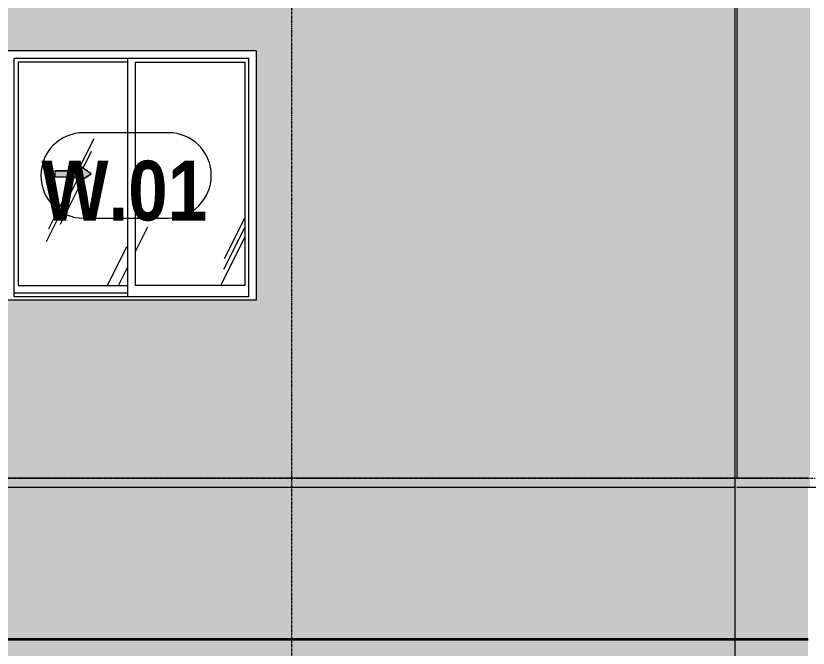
# Model space of a CAD drawing. Header units: millimetres. Extents: x -134153 to 99383, y -5233 to 35400.
# Drawn here: x -50403 to -45953, y 4645 to 8197 of the extents above; entities that cross this region are included whole.
import ezdxf

# ---------------------------------------------------------------- set-up
doc = ezdxf.new("R2010")
doc.units = ezdxf.units.MM
for name, pattern in [('1 NÉT CALL OUT', [6, 3, -3]), ('Centre', [31.75, 6.35, -4.7625, 15.875, -4.7625]), ('Grid Line', [22.225, 12.7, -3.175, 3.175, -3.175])]:
    doc.linetypes.add(name, pattern=pattern)
for name, color, linetype, lineweight in [('A-DETL-GENF', 92, 'Continuous', 9), ('A-DETL-GENF-1', 92, '1 NÉT CALL OUT', 9), ('A-FLOR-LEVL-2', 51, 'Centre', 9), ('A-GLAZ', 151, 'Continuous', 9), ('A-GLAZ-3', 7, '1 NÉT CALL OUT', 9), ('A-GLAZ-IDEN', 152, 'Continuous', 9), ('A-WALL', 113, 'Continuous', 9), ('A-WALL-PATT-2', 111, 'Continuous', 5), ('I-WALL', 2, 'Continuous', 9), ('S-GRID-1', 1, 'Grid Line', 9)]:
    doc.layers.add(name, color=color, linetype=linetype, lineweight=lineweight)
doc.styles.add('Arial_B_1', font='arialbd_0.ttf', dxfattribs={"width": 0.85, "height": 336})
pattern_1 = [(63.435, (-79954.8, 1311.3), (-0.002, 1625.6), [567.96, -3066.99]), (63.435, (-81580.4, 1311.3), (-0.002, 1625.6), [567.96, -3066.99]), (63.435, (-79176.65, 1625.35), (-0.002, 1625.6), [567.96, -3066.99]), (63.435, (-80802.25, 1625.35), (-0.002, 1625.6), [567.96, -3066.99]), (63.435, (-79294.4, 1514.5), (-0.002, 1625.6), [567.96, -3066.99]), (63.435, (-80920, 1514.5), (-0.002, 1625.6), [567.96, -3066.99]), (63.435, (-79414.5, 2149.4), (-0.002, 1625.6), [276.055, -3358.896]), (63.435, (-81040.1, 2149.4), (-0.002, 1625.6), [276.055, -3358.896]), (63.435, (-79493, 2051.15), (-0.002, 1625.6), [567.96, -3066.99]), (63.435, (-81118.6, 2051.15), (-0.002, 1625.6), [567.96, -3066.99]), (63.435, (-79479.15, 2121.7), (-0.002, 1625.6), [567.96, -3066.99]), (63.435, (-81104.76, 2121.7), (-0.002, 1625.6), [567.96, -3066.99]), (63.435, (-80135, 1812.2), (-0.002, 1625.6), [567.96, -3066.99]), (63.435, (-81760.6, 1812.2), (-0.002, 1625.6), [567.96, -3066.99]), (63.435, (-80121.15, 1895.35), (-0.002, 1625.6), [567.96, -3066.99]), (63.435, (-81746.75, 1895.35), (-0.002, 1625.6), [567.96, -3066.99]), (63.435, (-80117.4, 1955.3), (-0.002, 1625.6), [567.96, -3066.99]), (63.435, (-81743, 1955.3), (-0.002, 1625.6), [567.96, -3066.99])]

# ---------------------------------------------------------------- blocks, each defined once
blk = doc.blocks.new('1_FAMILY RVT - W01-WxH 1400x1400xmm-V42-TKCS_MẶT ĐỨNG HƯỚNG BẮC')
at = {"layer": 'A-DETL-GENF-1'}
blk.add_hatch(color=256, dxfattribs=at).paths.add_polyline_path([(-50048, 7262.1), (-49980.3, 7309.5), (-50048, 7357), (-50048, 7326.5), (-50183.5, 7326.5), (-50183.5, 7292.6), (-50048, 7292.6)])
at = {"layer": 'A-GLAZ'}
h = blk.add_hatch(dxfattribs=at)
h.set_pattern_fill('FP_1', color=256, style=0, pattern_type=2)
h.set_pattern_definition(pattern_1)
h.paths.add_polyline_path([(-50389, 6682.5), (-49774.7, 6682.5), (-49774.7, 7936.5), (-50389, 7936.5), (-50389, 7292.6)])
h.paths.add_polyline_path([(-50048, 7262.1), (-50048, 7292.6), (-50183.5, 7292.6), (-50183.5, 7326.5), (-50048, 7326.5), (-50048, 7357), (-49980.3, 7309.5), (-50004.4, 7292.6)])
h = blk.add_hatch(dxfattribs=at)
h.set_pattern_fill('FP_1', color=256, style=0, pattern_type=2)
h.set_pattern_definition(pattern_1)
h.paths.add_polyline_path([(-49116, 6682.5), (-49116, 7936.5), (-49730.3, 7936.5), (-49730.3, 6682.5)])
at = {"layer": 'A-DETL-GENF'}
for p, q in [((-50048, 7357), (-50048, 7326.5)), ((-49980.3, 7309.5), (-50048, 7357)), ((-49980.3, 7309.5), (-50048, 7357)), ((-50048, 7357), (-50048, 7326.5)), ((-50183.5, 7326.5), (-50183.5, 7292.6)), ((-50183.5, 7326.5), (-50048, 7326.5)), ((-50048, 7326.5), (-50183.5, 7326.5)), ((-50183.5, 7326.5), (-50183.5, 7292.6)), ((-49980.3, 7309.5), (-50048, 7262.1)), ((-50048, 7262.1), (-49980.3, 7309.5)), ((-50183.5, 7292.6), (-50048, 7292.6)), ((-50183.5, 7292.6), (-50048, 7292.6)), ((-50048, 7292.6), (-50048, 7262.1)), ((-50048, 7292.6), (-50048, 7262.1))]:
    blk.add_line(p, q, dxfattribs=at)
at = {"layer": 'A-GLAZ'}
for p, q in [((-49052.5, 8000), (-50452.5, 8000)), ((-50452.5, 8000), (-50452.5, 6600)), ((-49052.5, 8000), (-49052.5, 6600)), ((-50411.6, 7959.1), (-49093.4, 7959.1)), ((-50411.6, 6619), (-50411.6, 7959.1)), ((-50389, 7936.5), (-50389, 6682.5)), ((-49774.7, 7936.5), (-50389, 7936.5)), ((-49774.7, 7959.1), (-49774.7, 6619)), ((-49730.3, 6682.5), (-49730.3, 7936.5)), ((-49730.3, 7936.5), (-49116, 7936.5)), ((-49116, 7936.5), (-49116, 6682.5)), ((-49093.4, 6619), (-49093.4, 7959.1)), ((-50389, 6682.5), (-49774.7, 6682.5)), ((-49116, 6682.5), (-49730.3, 6682.5)), ((-49774.7, 6638.1), (-50411.6, 6638.1)), ((-49774.7, 6638.1), (-50411.6, 6638.1)), ((-49052.5, 6600), (-50452.5, 6600)), ((-49093.4, 6619), (-50411.6, 6619))]:
    blk.add_line(p, q, dxfattribs=at)
blk = doc.blocks.new('SSA-WINDOW TAG - 10-2062020-TKCS_MẶT ĐỨNG HƯỚNG BẮC')
at = {"layer": 'A-GLAZ-IDEN'}
for p, q in [((-121345.064287, 10854.4), (-121822.564287, 10854.4)), ((-121822.564287, 10374.4), (-121345.064287, 10374.4))]:
    blk.add_line(p, q, dxfattribs=at)
for centre, start, end in [((-121822.564287, 10614.4), 90, 270), ((-121345.064287, 10614.4), 270, 90)]:
    blk.add_arc(centre, 240, start, end, dxfattribs=at)

msp = doc.modelspace()

# ---------------------------------------------------------------- hatches: boundary and pattern name
at = {"layer": 'A-WALL-PATT-2'}
h = msp.add_hatch(color=256, dxfattribs=at)
h.paths.add_polyline_path([(-54962.6, 5550), (-46362.6, 5550), (-46362.6, 8950), (-54962.6, 8950), (-54962.6, 7620.9)])
h.paths.add_polyline_path([(-49093.4, 6600), (-50452.5, 6600), (-50452.5, 8000), (-49052.5, 8000), (-49052.5, 6600)])
for points in [[(-46352.6, 5550), (-45952.6, 5550), (-45952.6, 8950), (-46352.6, 8950), (-46352.6, 5600)], [(-45942.6, 5550), (-45942.6, 8950), (-45952.6, 8950), (-45952.6, 5550)], [(-46362.6, 4690), (-46358.6, 4690.1), (-46358.6, 4700), (-54952.6, 4700), (-54952.6, 4690), (-46362.7, 4690)], [(-46358.6, 4690), (-46352.6, 4690), (-46352.6, 4700), (-46358.6, 4700)], [(-45952.6, 4690), (-45952.6, 4700), (-46352.6, 4700), (-46352.6, 4690)]]:
    msp.add_hatch(color=256, dxfattribs=at).paths.add_polyline_path(points)
h = msp.add_hatch(color=256, dxfattribs=at)
h.paths.add_polyline_path([(-54952.6, 2200), (-46362.6, 2200), (-46362.6, 3290), (-49052.5, 3290), (-49052.5, 3200), (-50452.5, 3200), (-50452.5, 3290), (-54952.6, 3290), (-54952.6, 3204.9)])
h.paths.add_polyline_path([(-46362.6, 3300), (-46362.6, 4690), (-54952.6, 4690), (-54952.6, 3300), (-50452.5, 3300), (-50452.5, 4600), (-49052.5, 4600), (-49052.5, 3300), (-47271.4, 3300)])
h.paths.add_polyline_path([(-52031.2, 4700), (-46362.6, 4700), (-46362.6, 5600), (-54952.6, 5600), (-54952.6, 4700)])
h = msp.add_hatch(color=256, dxfattribs=at)
h.paths.add_polyline_path([(-46352.6, 2200), (-46352.6, 3290), (-46362.6, 3290), (-46362.6, 2200)])
h.paths.add_polyline_path([(-46362.6, 3300), (-46352.6, 3300), (-46352.6, 4690), (-46362.6, 4690), (-46362.6, 4308.9)])
h.paths.add_polyline_path([(-46352.6, 4700), (-46352.6, 5600), (-46362.6, 5600), (-46362.6, 4700)])
h = msp.add_hatch(color=256, dxfattribs=at)
h.paths.add_polyline_path([(-45952.6, 2200), (-45952.6, 3290), (-46352.6, 3290), (-46352.6, 2200), (-46081.5, 2200)])
h.paths.add_polyline_path([(-45952.6, 3300), (-45952.6, 4690), (-46352.6, 4690), (-46352.6, 3300)])
h.paths.add_polyline_path([(-45952.6, 4700), (-45952.6, 5600), (-46352.6, 5600), (-46352.6, 4700)])

# ---------------------------------------------------------------- linework, layer by layer
at = {"layer": 'A-FLOR-LEVL-2'}
msp.add_line((-134152.6, 5600), (-25724.3, 5600), dxfattribs=at)
at = {"layer": 'A-WALL'}
for p, q in [((-46362.6, 4700), (-46362.6, 8950)), ((-45952.6, 5600), (-54952.6, 5600)), ((-54952.6, 5550), (-46362.6, 5550)), ((-57852.6, 4700), (-45952.6, 4700)), ((-45952.6, 4690), (-57852.6, 4690)), ((-46362.6, 3300), (-46362.6, 4690)), ((-46358.6, 4690), (-46358.6, 4700))]:
    msp.add_line(p, q, dxfattribs=at)
at = {"layer": 'I-WALL'}
for p, q in [((-46352.6, 8950), (-46352.6, 5600)), ((-46352.6, 5550), (-42242.6, 5550))]:
    msp.add_line(p, q, dxfattribs=at)
at = {"layer": 'S-GRID-1'}
msp.add_line((-48852.6, 207.3), (-48852.6, 30285.9), dxfattribs=at)

# ---------------------------------------------------------------- block references
at = {"layer": 'A-GLAZ-3'}
msp.add_blockref('1_FAMILY RVT - W01-WxH 1400x1400xmm-V42-TKCS_MẶT ĐỨNG HƯỚNG BẮC', (0, 0), dxfattribs=at)
at = {"layer": 'A-GLAZ-IDEN'}
msp.add_blockref('SSA-WINDOW TAG - 10-2062020-TKCS_MẶT ĐỨNG HƯỚNG BẮC', (71800.1, -3314.4), dxfattribs=at)

# ---------------------------------------------------------------- texts
at = {"layer": 'A-GLAZ-IDEN', "insert": (-49793.7, 7212.7), "char_height": 336, "width": 962.88, "attachment_point": 5, "line_spacing_factor": 0.936439, "style": 'Arial_B_1'}
msp.add_mtext('\\pt6.80064,13.60128,20.39856,27.1992,33.99984,40.80048,47.60112,54.3984,61.19904,67.99968,74.80032,81.60096,88.4016,95.19888,101.99952,108.80016,115.6008,122.40144,129.19872,135.99936,142.8,149.60064,156.40128,163.19856,169.9992,176.79984,183.60048,190.40112,197.1984,203.99904,210.79968,217.60032;W.01', dxfattribs=at)

doc.saveas('drawing.dxf')
